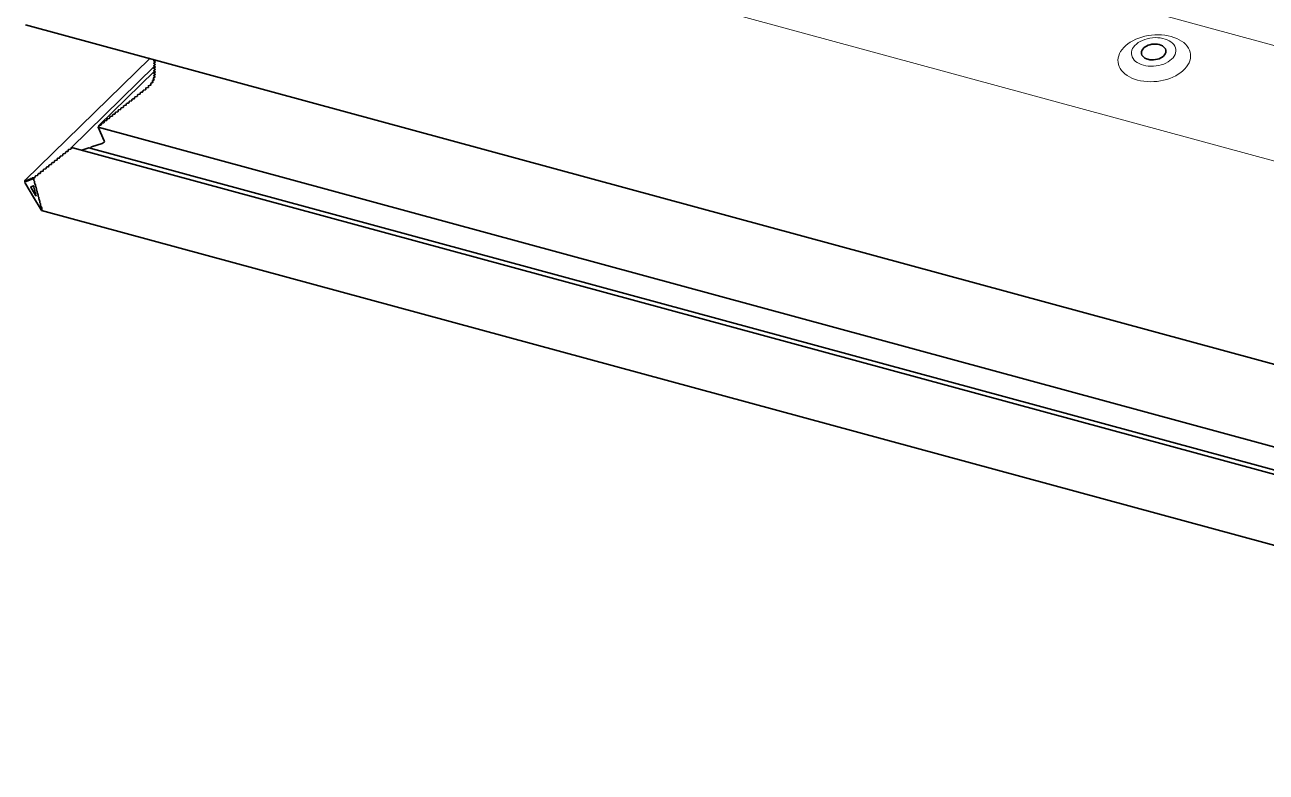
# Model space of a CAD drawing. Header units: millimetres. Extents: x -435 to 27166, y -19117 to 26500.
# Drawn here: x 24328.1 to 24449.3, y 19424.2 to 19497.1 of the extents above; entities that cross this region are included whole.
import ezdxf

# ---------------------------------------------------------------- set-up
doc = ezdxf.new("R2010")
doc.units = ezdxf.units.MM
doc.layers.add('Daglichtkoepel_Bitumen-P1-v1DWG_dwg', color=8, linetype='Continuous', lineweight=13)

# ---------------------------------------------------------------- blocks, each defined once
blk = doc.blocks.new('Daglichtkoepel_Bitumen-P1-v1DWG_dwg-3211646-Details Appartement')
at = {"color": 90, "lineweight": 35}
for p, q in [((7382.5, 32846.8), (12560.1, 31439.7)), ((7690.6, 32763.1), (7381.3, 32461.3)), ((7495.3, 32542), (7702.3, 32744)), ((7702.3, 32731.6), (7564.3, 32597)), ((7702.5, 32759.9), (7701.1, 32758.5)), ((7704.1, 32755.2), (7701.1, 32752.3)), ((7704.1, 32749), (7701.1, 32746.1)), ((7704.1, 32742.9), (7701.1, 32740)), ((7704.1, 32736.7), (7701.1, 32733.8)), ((7701.3, 32712), (7697.6, 32708.4)), ((7703.6, 32718.3), (7700.2, 32715)), ((7704.1, 32730.6), (7701.1, 32727.7)), ((7704.1, 32724.4), (7701.1, 32721.5)), ((12583.6, 31160.3), (7499.8, 32541.9)), ((7383.8, 32458.5), (7382.7, 32460.3)), ((7384.2, 32460.8), (7384.2, 32458.7)), ((7385.9, 32459.3), (7384.9, 32461.1)), ((7386.4, 32461.7), (7386.4, 32459.5)), ((7388, 32460.1), (7387, 32461.9)), ((7388.5, 32462.5), (7388.5, 32460.3)), ((7390.2, 32461), (7389.1, 32462.7)), ((7390.6, 32463.3), (7390.6, 32461.1)), ((7392.3, 32461.8), (7391.2, 32463.5)), ((7392.7, 32464.1), (7392.7, 32461.9)), ((7394.4, 32462.6), (7393.4, 32464.4)), ((7394.8, 32464.9), (7394.8, 32462.8)), ((7396.5, 32463.4), (7395.5, 32465.2)), ((7397, 32465.7), (7397, 32463.6)), ((7398.7, 32464.2), (7397.6, 32466)), ((7399.1, 32466.6), (7399.1, 32464.4)), ((7400.8, 32465), (7399.7, 32466.8)), ((7401.2, 32467.4), (7401.2, 32465.2)), ((7403, 32462.2), (7403, 32464.4)), ((7404.5, 32458.9), (7403.4, 32460.6)), ((7405.1, 32454.3), (7405.1, 32456.5)), ((7406.6, 32451), (7405.6, 32452.7)), ((7407.3, 32446.4), (7407.3, 32448.6)), ((7408.7, 32443.1), (7407.7, 32444.8)), ((7409.4, 32438.5), (7409.4, 32440.7)), ((7410.9, 32435.2), (7409.8, 32437)), ((7411.5, 32430.6), (7411.5, 32432.8)), ((7413, 32427.3), (7411.9, 32429.1)), ((7413.6, 32422.8), (7413.6, 32424.9)), ((7415.1, 32419.4), (7414, 32421.2)), ((7415.7, 32414.9), (7415.7, 32417)), ((7417.2, 32411.5), (7416.2, 32413.3)), ((7417.9, 32407), (7417.9, 32409.1)), ((7419.4, 32403.6), (7418.3, 32405.4)), ((7420, 32399.1), (7420, 32401.3)), ((7421.5, 32395.7), (7420.4, 32397.5)), ((7422.4, 32386.6), (12548.2, 30993.6))]:
    blk.add_line(p, q, dxfattribs=at)
at = {"color": 250, "lineweight": 13}
for p, q in [((7381.5, 32461.4), (7690.6, 32763.1)), ((7701.3, 32758.6), (7702.6, 32759.9)), ((7701.3, 32752.4), (7704.1, 32755.2)), ((7701.3, 32746.3), (7704.1, 32749)), ((7701.3, 32740.1), (7704.1, 32742.9)), ((7701.3, 32734), (7704.1, 32736.7)), ((7703.7, 32754.4), (7703.9, 32754.6)), ((7703.7, 32748.2), (7703.9, 32748.4)), ((7703.7, 32742.1), (7703.9, 32742.3)), ((7703.7, 32735.9), (7703.9, 32736.1)), ((7697.6, 32703.7), (7698.5, 32704.5)), ((7698.2, 32708.8), (7701.4, 32711.9)), ((7700.6, 32715.3), (7703.6, 32718.3)), ((7701.2, 32710.4), (7701.9, 32711)), ((7701.3, 32727.8), (7704.1, 32730.6)), ((7701.3, 32721.7), (7704.1, 32724.4)), ((7703.2, 32717.1), (7703.6, 32717.5)), ((7703.7, 32729.7), (7703.9, 32729.9)), ((7703.7, 32723.6), (7703.9, 32723.8)), ((7658.6, 32669.1), (7660, 32670.5)), ((7665.5, 32674.6), (7666.9, 32675.9)), ((7672.4, 32680), (7673.7, 32681.4)), ((7679.2, 32685.5), (7680.6, 32686.8)), ((7686.2, 32691.1), (7687.5, 32692.3)), ((7692.6, 32697.2), (7693.7, 32698.3)), ((7624.3, 32641.9), (7625.7, 32643.3)), ((7631.2, 32647.4), (7632.5, 32648.7)), ((7638, 32652.8), (7639.4, 32654.1)), ((7644.9, 32658.3), (7646.3, 32659.6)), ((7651.8, 32663.7), (7653.1, 32665)), ((7583.1, 32609.2), (7584.5, 32610.6)), ((7590, 32614.7), (7591.4, 32616)), ((7596.9, 32620.1), (7598.2, 32621.5)), ((7603.7, 32625.6), (7605.1, 32626.9)), ((7610.6, 32631), (7612, 32632.4)), ((7617.4, 32636.5), (7618.8, 32637.8)), ((7569.4, 32598.3), (7570.8, 32599.7)), ((7576.3, 32603.8), (7577.6, 32605.1)), ((7466.4, 32516.6), (7467.8, 32518)), ((7473.3, 32522.1), (7474.7, 32523.4)), ((7480.2, 32527.5), (7481.5, 32528.9)), ((7487, 32533), (7488.4, 32534.3)), ((7493.9, 32538.4), (7495.3, 32539.8)), ((7425.3, 32483.9), (7426.6, 32485.3)), ((7432.1, 32489.4), (7433.5, 32490.7)), ((7439, 32494.8), (7440.4, 32496.2)), ((7445.9, 32500.3), (7447.2, 32501.6)), ((7452.7, 32505.7), (7454.1, 32507.1)), ((7459.6, 32511.2), (7461, 32512.5)), ((7383.8, 32458.5), (7384.2, 32458.9)), ((7385.9, 32459.3), (7386.4, 32459.7)), ((7388, 32460.1), (7388.5, 32460.5)), ((7390.2, 32461), (7390.6, 32461.4)), ((7392.3, 32461.8), (7392.7, 32462.2)), ((7394.4, 32462.6), (7394.8, 32463)), ((7396.5, 32463.4), (7397, 32463.8)), ((7398.7, 32464.2), (7399.1, 32464.6)), ((7400.8, 32465), (7401.2, 32465.5)), ((7404.7, 32467.6), (7406, 32468.9)), ((7411.5, 32473), (7412.9, 32474.4)), ((7418.4, 32478.5), (7419.8, 32479.8))]:
    blk.add_line(p, q, dxfattribs=at)
at = {"color": 90, "lineweight": 35, "flags": 128}
for points in [[(7539.8, 32541.9), (7544, 32541.1), (7539.8, 32541.9), (12571.2, 31174.5), (15226.3, 33765.9), (15252.5, 33765.6), (15226.3, 33765.9), (15222.1, 33763.7), (15219.6, 33765.9), (15193.1, 33766.2), (15219.6, 33765.9), (15222.1, 33763.7), (15226.3, 33765.9)], [(7703.5, 32718.3), (7699.3, 32714.3), (7699.3, 32714.2), (7699.3, 32714.3), (7699.8, 32714.3), (7699.3, 32714.3)], [(7700.6, 32720.6), (7700.6, 32720.6), (7700.7, 32720.7)], [(7700.8, 32720.6), (7700.6, 32720.6), (7700.6, 32720.6), (7700.7, 32720.6), (7700.6, 32720.6)], [(7681.2, 32689.8), (7680.7, 32690), (7681.2, 32689.8), (7681, 32689.6)], [(7687.7, 32695.3), (7687.8, 32695.4), (7687.2, 32695.6), (7687.9, 32695.4), (7687.2, 32695.6), (7687.8, 32695.4)], [(7563.9, 32594.3), (7562.4, 32592.9), (7562.5, 32592.9), (7562.4, 32592.9), (7577.8, 32559)], [(12564.3, 31233.9), (12559.5, 31205), (12564.2, 31233.5), (7562.4, 32592.9), (7577.8, 32559)], [(7381.5, 32461.4), (7382, 32461.6), (7382.3, 32460.6)], [(7402.4, 32466.7), (7402.1, 32467.2), (7404.7, 32467.6), (7402.1, 32467.2), (7401.8, 32467.6)], [(7383, 32451.5), (7402.1, 32419.7), (7421.2, 32387.9)], [(7395.8, 32445.4), (7402.1, 32447.8), (7408.4, 32424.5)], [(7407.9, 32423.1), (7402.1, 32432.7), (7396.3, 32442.4)], [(7421.9, 32394.6), (7422.2, 32394.7), (7422.7, 32392.8)]]:
    blk.add_lwpolyline(points, dxfattribs=at)
at = {"color": 250, "lineweight": 13, "flags": 128}
for points in [[(7744.5, 33252.5), (12398.7, 31987.6), (12235.6, 32318.4), (8272.2, 33395.5)], [(12564.2, 31233.5), (7562.5, 32592.9), (7563.9, 32594.2)]]:
    blk.add_lwpolyline(points, dxfattribs=at)
for points in [[(10140.8, 32710), (10133.6, 32712.2), (10126.8, 32714.9), (10120.5, 32718), (10114.7, 32721.5), (10109.5, 32725.3), (10104.9, 32729.5), (10101, 32734), (10097.8, 32738.7), (10095.3, 32743.7), (10093.5, 32748.8), (10092.5, 32754), (10092.2, 32759.4), (10092.8, 32764.8), (10094.1, 32770.1), (10096.1, 32775.4), (10098.9, 32780.7), (10102.4, 32785.7), (10106.6, 32790.6), (10111.4, 32795.3), (10116.8, 32799.7), (10122.8, 32803.8), (10129.3, 32807.5), (10136.2, 32810.9), (10143.6, 32813.9), (10151.2, 32816.5), (10159.2, 32818.6), (10167.3, 32820.2), (10175.6, 32821.4), (10183.9, 32822.1), (10192.2, 32822.2), (10200.4, 32821.9), (10208.5, 32821.1), (10216.4, 32819.8), (10223.9, 32818), (10231.1, 32815.8), (10237.9, 32813.1), (10244.2, 32810), (10250, 32806.5), (10255.2, 32802.7), (10259.8, 32798.5), (10263.7, 32794), (10266.9, 32789.3), (10269.5, 32784.3), (10271.2, 32779.2), (10272.2, 32774), (10272.5, 32768.6), (10271.9, 32763.2), (10270.7, 32757.9), (10268.6, 32752.6), (10265.8, 32747.3), (10262.3, 32742.3), (10258.2, 32737.4), (10253.3, 32732.7), (10247.9, 32728.3), (10241.9, 32724.2), (10235.4, 32720.5), (10228.5, 32717.1), (10221.1, 32714.1), (10213.5, 32711.5), (10205.5, 32709.4), (10197.4, 32707.8), (10189.1, 32706.6), (10180.8, 32706), (10172.5, 32705.8), (10164.3, 32706.1), (10156.2, 32706.9), (10148.3, 32708.2)], [(10155.3, 32746.5), (10161.3, 32745.2), (10167.5, 32744.4), (10173.9, 32744), (10180.4, 32744.1), (10186.9, 32744.8), (10193.4, 32745.9), (10199.6, 32747.5), (10205.6, 32749.5), (10211.2, 32752), (10216.4, 32754.8), (10221.1, 32758), (10225.3, 32761.5), (10228.8, 32765.3), (10231.6, 32769.3), (10233.7, 32773.4), (10235.1, 32777.5), (10235.7, 32781.8), (10235.6, 32785.9), (10234.6, 32790), (10232.9, 32794), (10230.5, 32797.7), (10227.4, 32801.2), (10223.6, 32804.4), (10219.3, 32807.2), (10214.3, 32809.7), (10208.9, 32811.7), (10203.2, 32813.3), (10197.1, 32814.4), (10190.7, 32815), (10184.2, 32815.1), (10177.7, 32814.7), (10171.2, 32813.8), (10164.9, 32812.5), (10158.8, 32810.6), (10153, 32808.4), (10147.5, 32805.7), (10142.6, 32802.7), (10138.1, 32799.3), (10134.3, 32795.7), (10131.1, 32791.8), (10128.6, 32787.8), (10126.9, 32783.7), (10125.9, 32779.4), (10125.7, 32775.2), (10126.2, 32771.1), (10127.5, 32767.1), (10129.6, 32763.2), (10132.4, 32759.6), (10135.8, 32756.3), (10139.9, 32753.2), (10144.6, 32750.6), (10149.7, 32748.4)]]:
    blk.add_lwpolyline(points, close=True, dxfattribs=at)
at = {"color": 90, "lineweight": 35, "flags": 128}
for points in [[(10166.7, 32761.3), (10171.1, 32760.4), (10175.7, 32760), (10180.5, 32760), (10185.2, 32760.5), (10189.9, 32761.5), (10194.3, 32762.9), (10198.4, 32764.8), (10202, 32767), (10205.1, 32769.5), (10207.7, 32772.2), (10209.5, 32775.2), (10210.7, 32778.2), (10211.1, 32781.3), (10210.7, 32784.3), (10209.7, 32787.2), (10207.9, 32790), (10205.4, 32792.4), (10202.4, 32794.6), (10198.8, 32796.4), (10194.7, 32797.8), (10190.3, 32798.7), (10185.7, 32799.1), (10181, 32799.1), (10176.2, 32798.6), (10171.6, 32797.6), (10167.1, 32796.2), (10163, 32794.3), (10159.4, 32792.1), (10156.3, 32789.6), (10153.7, 32786.9), (10151.9, 32783.9), (10150.7, 32780.9), (10150.3, 32777.8), (10150.7, 32774.8), (10151.7, 32771.9), (10153.5, 32769.1), (10156, 32766.6), (10159.1, 32764.5), (10162.7, 32762.7)], [(7701.3, 32758.6), (7702.8, 32759.8)], [(7703.7, 32755.6), (7701.3, 32756.8)], [(7701.3, 32752.4), (7703.7, 32754.4)], [(7703.7, 32749.4), (7701.3, 32750.6)], [(7701.3, 32746.3), (7703.7, 32748.2)], [(7703.7, 32743.3), (7701.3, 32744.4)], [(7701.3, 32740.1), (7703.7, 32742.1)], [(7703.7, 32737.1), (7701.3, 32738.3)], [(7701.3, 32734), (7703.7, 32735.9)], [(7703.7, 32731), (7701.3, 32732.1)], [(7692.5, 32701.6), (7693.3, 32701.5)], [(7693.6, 32698.4), (7692.9, 32700.4)], [(7694.4, 32702.4), (7697.6, 32703.7)], [(7698.4, 32704.9), (7697.2, 32706.8)], [(7698.2, 32708.8), (7701.2, 32710.4)], [(7701.7, 32711.7), (7700, 32713.3)], [(7700.6, 32715.3), (7703.2, 32717.1)], [(7701.3, 32727.8), (7703.7, 32729.7)], [(7703.7, 32724.8), (7701.3, 32726)], [(7701.3, 32721.7), (7703.7, 32723.6)], [(7703.4, 32718.4), (7701.3, 32719.7)], [(7660, 32670.2), (7660, 32672.4)], [(7662.1, 32674), (7665.5, 32674.6)], [(7666.9, 32675.7), (7666.9, 32677.9)], [(7668.9, 32679.5), (7672.4, 32680)], [(7673.7, 32681.1), (7673.7, 32683.3)], [(7675.8, 32684.9), (7679.2, 32685.5)], [(7680.6, 32686.6), (7680.6, 32688.8)], [(7682.8, 32690.4), (7686.2, 32691.1)], [(7687.5, 32692.2), (7687.3, 32694.3)], [(7689.2, 32696.2), (7692.6, 32697.2)], [(7618.8, 32637.6), (7618.8, 32639.7)], [(7620.9, 32641.4), (7624.3, 32641.9)], [(7625.7, 32643), (7625.7, 32645.2)], [(7627.7, 32646.8), (7631.2, 32647.4)], [(7632.5, 32648.4), (7632.5, 32650.6)], [(7634.6, 32652.3), (7638, 32652.8)], [(7639.4, 32653.9), (7639.4, 32656.1)], [(7641.5, 32657.7), (7644.9, 32658.3)], [(7646.3, 32659.3), (7646.3, 32661.5)], [(7648.3, 32663.2), (7651.8, 32663.7)], [(7653.1, 32664.8), (7653.1, 32667)], [(7655.2, 32668.6), (7658.6, 32669.1)], [(7579.7, 32608.7), (7583.1, 32609.2)], [(7584.5, 32610.3), (7584.5, 32612.5)], [(7586.6, 32614.1), (7590, 32614.7)], [(7591.4, 32615.8), (7591.4, 32617.9)], [(7593.4, 32619.6), (7596.9, 32620.1)], [(7598.2, 32621.2), (7598.2, 32623.4)], [(7600.3, 32625), (7603.7, 32625.6)], [(7605.1, 32626.7), (7605.1, 32628.8)], [(7607.2, 32630.5), (7610.6, 32631)], [(7612, 32632.1), (7612, 32634.3)], [(7614, 32635.9), (7617.4, 32636.5)], [(7563.9, 32594), (7563.9, 32596.2)], [(7566, 32597.8), (7569.4, 32598.3)], [(7570.8, 32599.4), (7570.8, 32601.6)], [(7572.8, 32603.2), (7576.3, 32603.8)], [(7577.6, 32604.9), (7577.6, 32607)], [(7546.4, 32544.1), (7572.9, 32552.8), (7546.4, 32544.1), (7544, 32541.1)], [(7463, 32516.1), (7466.4, 32516.6)], [(7467.8, 32517.7), (7467.8, 32519.9)], [(7469.9, 32521.5), (7473.3, 32522.1)], [(7474.7, 32523.2), (7474.7, 32525.3)], [(7476.7, 32527), (7480.2, 32527.5)], [(7481.5, 32528.6), (7481.5, 32530.8)], [(7483.6, 32532.4), (7487, 32533)], [(7488.4, 32534.1), (7488.4, 32536.2)], [(7490.5, 32537.9), (7493.9, 32538.4)], [(7495.3, 32539.5), (7495.3, 32541.7)], [(7521.8, 32536), (7539.8, 32541.9)], [(7426.6, 32485), (7426.6, 32487.2)], [(7428.7, 32488.8), (7432.1, 32489.4)], [(7433.5, 32490.5), (7433.5, 32492.7)], [(7435.6, 32494.3), (7439, 32494.8)], [(7440.4, 32495.9), (7440.4, 32498.1)], [(7442.4, 32499.7), (7445.9, 32500.3)], [(7447.2, 32501.4), (7447.2, 32503.5)], [(7449.3, 32505.2), (7452.7, 32505.7)], [(7454.1, 32506.8), (7454.1, 32509)], [(7456.2, 32510.6), (7459.6, 32511.2)], [(7461, 32512.3), (7461, 32514.4)], [(7406, 32468.7), (7406, 32470.9)], [(7408.1, 32472.5), (7411.5, 32473)], [(7412.9, 32474.1), (7412.9, 32476.3)], [(7415, 32477.9), (7418.4, 32478.5)], [(7419.8, 32479.6), (7419.8, 32481.8)], [(7421.8, 32483.4), (7425.3, 32483.9)]]:
    blk.add_lwpolyline(points, close=True, dxfattribs=at)
at = {"color": 90, "lineweight": 35}
for centre, major_axis, ratio, start_param, end_param in [((7702.7, 32757.9), (2.03, 0.53), 0.609236, 2.199364, 3.770161), ((7702.7, 32757.9), (2.03, 0.53), 0.609236, 2.199364, 3.770161), ((7702.7, 32751.8), (2.03, 0.53), 0.609236, 2.199364, 3.770161), ((7702.7, 32751.8), (2.03, 0.53), 0.609236, 2.199364, 3.770161), ((7702.7, 32745.6), (2.03, 0.53), 0.609236, 2.199364, 3.770161), ((7702.7, 32745.6), (2.03, 0.53), 0.609236, 2.199364, 3.770161), ((7702.7, 32739.4), (2.03, 0.53), 0.609236, 2.199364, 3.770161), ((7702.7, 32739.4), (2.03, 0.53), 0.609236, 2.199364, 3.770161), ((7702.7, 32733.3), (2.03, 0.53), 0.609236, 2.199364, 3.770161), ((7702.7, 32733.3), (2.03, 0.53), 0.609236, 2.199364, 3.770161), ((7702.7, 32754.8), (1.36, 0.35), 0.609236, 5.340956, 6.911753), ((7702.7, 32754.8), (1.36, 0.35), 0.609236, 5.340956, 6.911753), ((7702.7, 32748.7), (1.36, 0.35), 0.609236, 5.340956, 6.911753), ((7702.7, 32748.7), (1.36, 0.35), 0.609236, 5.340956, 6.911753), ((7702.7, 32742.5), (1.36, 0.35), 0.609236, 5.340956, 6.911753), ((7702.7, 32742.5), (1.36, 0.35), 0.609236, 5.340956, 6.911753), ((7702.7, 32736.4), (1.36, 0.35), 0.609236, 5.340956, 6.911753), ((7702.7, 32736.4), (1.36, 0.35), 0.609236, 5.340956, 6.911753), ((7702.7, 32730.2), (1.36, 0.35), 0.609236, 5.340956, 6.911753), ((7702.7, 32730.2), (1.36, 0.35), 0.609236, 5.340956, 6.911753), ((7694.9, 32701), (2.03, 0.53), 0.609236, 2.408388, 3.193786), ((7694.9, 32701), (2.03, 0.53), 0.609236, 2.408388, 3.193786), ((7695.2, 32701.3), (2.03, 0.53), 0.609236, 1.780124, 2.565523), ((7695.2, 32701.3), (2.03, 0.53), 0.609236, 1.780124, 2.565523), ((7699.1, 32707.6), (2.03, 0.53), 0.609236, 2.565523, 3.350921), ((7699.1, 32707.6), (2.03, 0.53), 0.609236, 2.565523, 3.350921), ((7699.3, 32707.9), (2.03, 0.53), 0.609236, 1.937259, 2.722658), ((7699.3, 32707.9), (2.03, 0.53), 0.609236, 1.937259, 2.722658), ((7697.1, 32704.4), (1.36, 0.35), 0.609236, 4.921717, 6.492513), ((7697.1, 32704.4), (1.36, 0.35), 0.609236, 4.921717, 6.492513), ((7701.8, 32714.2), (2.03, 0.53), 0.609236, 2.722658, 3.508056), ((7701.8, 32714.2), (2.03, 0.53), 0.609236, 2.722658, 3.508056), ((7701.9, 32714.5), (2.03, 0.53), 0.609236, 2.094394, 2.879792), ((7701.9, 32714.5), (2.03, 0.53), 0.609236, 2.094394, 2.879792), ((7702.7, 32727.1), (2.03, 0.53), 0.609236, 2.199364, 3.770161), ((7702.7, 32727.1), (2.03, 0.53), 0.609236, 2.199364, 3.770161), ((7702.7, 32721), (2.03, 0.53), 0.609236, 2.199364, 2.984762), ((7702.7, 32721), (2.03, 0.53), 0.609236, 2.199364, 2.984762), ((7702.9, 32720.8), (2.03, 0.53), 0.609236, 2.879792, 3.665191), ((7702.9, 32720.8), (2.03, 0.53), 0.609236, 2.879792, 3.665191), ((7700.5, 32711), (1.36, 0.35), 0.609236, 5.078852, 6.649648), ((7700.5, 32711), (1.36, 0.35), 0.609236, 5.078852, 6.649648), ((7702.4, 32717.6), (1.36, 0.35), 0.609236, 5.235987, 6.806783), ((7702.4, 32717.6), (1.36, 0.35), 0.609236, 5.235987, 6.806783), ((7702.7, 32724), (1.36, 0.35), 0.609236, 5.340956, 6.911753), ((7702.7, 32724), (1.36, 0.35), 0.609236, 5.340956, 6.911753), ((7658.6, 32670), (1.36, 0.35), 0.609236, 4.555558, 6.126354), ((7658.6, 32670), (1.36, 0.35), 0.609236, 4.555558, 6.126354), ((7662.1, 32672.7), (2.03, 0.53), 0.609236, 1.413965, 2.984763), ((7662.1, 32672.7), (2.03, 0.53), 0.609236, 1.413965, 2.984763), ((7665.5, 32675.5), (1.36, 0.35), 0.609236, 4.555558, 6.126354), ((7665.5, 32675.5), (1.36, 0.35), 0.609236, 4.555558, 6.126354), ((7668.9, 32678.2), (2.03, 0.53), 0.609236, 1.413965, 2.984763), ((7668.9, 32678.2), (2.03, 0.53), 0.609236, 1.413965, 2.984763), ((7672.4, 32680.9), (1.36, 0.35), 0.609236, 4.555558, 6.126354), ((7672.4, 32680.9), (1.36, 0.35), 0.609236, 4.555558, 6.126354), ((7675.8, 32683.6), (2.03, 0.53), 0.609236, 1.413965, 2.984763), ((7675.8, 32683.6), (2.03, 0.53), 0.609236, 1.413965, 2.984763), ((7679.2, 32686.4), (1.36, 0.35), 0.609236, 4.555558, 6.126354), ((7679.2, 32686.4), (1.36, 0.35), 0.609236, 4.555558, 6.126354), ((7682.7, 32689.1), (2.03, 0.53), 0.609236, 2.199364, 2.984762), ((7682.7, 32689.1), (2.03, 0.53), 0.609236, 2.199364, 2.984762), ((7682.9, 32689.1), (2.03, 0.53), 0.609236, 1.465855, 2.251253), ((7682.9, 32689.1), (2.03, 0.53), 0.609236, 1.465855, 2.251253), ((7686.1, 32691.9), (1.36, 0.35), 0.609236, 4.607447, 6.178244), ((7686.1, 32691.9), (1.36, 0.35), 0.609236, 4.607447, 6.178244), ((7689.4, 32694.7), (2.03, 0.53), 0.609236, 2.251253, 3.036651), ((7689.4, 32694.7), (2.03, 0.53), 0.609236, 2.251253, 3.036651), ((7689.7, 32695), (2.03, 0.53), 0.609236, 1.62299, 2.408388), ((7689.7, 32695), (2.03, 0.53), 0.609236, 1.62299, 2.408388), ((7692.3, 32698), (1.36, 0.35), 0.609236, 4.764582, 6.335379), ((7692.3, 32698), (1.36, 0.35), 0.609236, 4.764582, 6.335379), ((7620.9, 32640.1), (2.03, 0.53), 0.609236, 1.413965, 2.984763), ((7620.9, 32640.1), (2.03, 0.53), 0.609236, 1.413965, 2.984763), ((7624.3, 32642.8), (1.36, 0.35), 0.609236, 4.555558, 6.126354), ((7624.3, 32642.8), (1.36, 0.35), 0.609236, 4.555558, 6.126354), ((7627.7, 32645.5), (2.03, 0.53), 0.609236, 1.413965, 2.984763), ((7627.7, 32645.5), (2.03, 0.53), 0.609236, 1.413965, 2.984763), ((7631.2, 32648.2), (1.36, 0.35), 0.609236, 4.555558, 6.126354), ((7631.2, 32648.2), (1.36, 0.35), 0.609236, 4.555558, 6.126354), ((7634.6, 32651), (2.03, 0.53), 0.609236, 1.413965, 2.984763), ((7634.6, 32651), (2.03, 0.53), 0.609236, 1.413965, 2.984763), ((7638, 32653.7), (1.36, 0.35), 0.609236, 4.555558, 6.126354), ((7638, 32653.7), (1.36, 0.35), 0.609236, 4.555558, 6.126354), ((7641.5, 32656.4), (2.03, 0.53), 0.609236, 1.413965, 2.984763), ((7641.5, 32656.4), (2.03, 0.53), 0.609236, 1.413965, 2.984763), ((7644.9, 32659.1), (1.36, 0.35), 0.609236, 4.555558, 6.126354), ((7644.9, 32659.1), (1.36, 0.35), 0.609236, 4.555558, 6.126354), ((7648.3, 32661.8), (2.03, 0.53), 0.609236, 1.413965, 2.984763), ((7648.3, 32661.8), (2.03, 0.53), 0.609236, 1.413965, 2.984763), ((7651.8, 32664.6), (1.36, 0.35), 0.609236, 4.555558, 6.126354), ((7651.8, 32664.6), (1.36, 0.35), 0.609236, 4.555558, 6.126354), ((7655.2, 32667.3), (2.03, 0.53), 0.609236, 1.413965, 2.984763), ((7655.2, 32667.3), (2.03, 0.53), 0.609236, 1.413965, 2.984763), ((7579.7, 32607.4), (2.03, 0.53), 0.609236, 1.413965, 2.984763), ((7579.7, 32607.4), (2.03, 0.53), 0.609236, 1.413965, 2.984763), ((7583.1, 32610.1), (1.36, 0.35), 0.609236, 4.555558, 6.126354), ((7583.1, 32610.1), (1.36, 0.35), 0.609236, 4.555558, 6.126354), ((7586.6, 32612.8), (2.03, 0.53), 0.609236, 1.413965, 2.984763), ((7586.6, 32612.8), (2.03, 0.53), 0.609236, 1.413965, 2.984763), ((7590, 32615.5), (1.36, 0.35), 0.609236, 4.555558, 6.126354), ((7590, 32615.5), (1.36, 0.35), 0.609236, 4.555558, 6.126354), ((7593.4, 32618.3), (2.03, 0.53), 0.609236, 1.413965, 2.984763), ((7593.4, 32618.3), (2.03, 0.53), 0.609236, 1.413965, 2.984763), ((7596.9, 32621), (1.36, 0.35), 0.609236, 4.555558, 6.126354), ((7596.9, 32621), (1.36, 0.35), 0.609236, 4.555558, 6.126354), ((7600.3, 32623.7), (2.03, 0.53), 0.609236, 1.413965, 2.984763), ((7600.3, 32623.7), (2.03, 0.53), 0.609236, 1.413965, 2.984763), ((7603.7, 32626.4), (1.36, 0.35), 0.609236, 4.555558, 6.126354), ((7603.7, 32626.4), (1.36, 0.35), 0.609236, 4.555558, 6.126354), ((7607.2, 32629.2), (2.03, 0.53), 0.609236, 1.413965, 2.984763), ((7607.2, 32629.2), (2.03, 0.53), 0.609236, 1.413965, 2.984763), ((7610.6, 32631.9), (1.36, 0.35), 0.609236, 4.555558, 6.126354), ((7610.6, 32631.9), (1.36, 0.35), 0.609236, 4.555558, 6.126354), ((7614, 32634.6), (2.03, 0.53), 0.609236, 1.413965, 2.984763), ((7614, 32634.6), (2.03, 0.53), 0.609236, 1.413965, 2.984763), ((7617.4, 32637.3), (1.36, 0.35), 0.609236, 4.555558, 6.126354), ((7617.4, 32637.3), (1.36, 0.35), 0.609236, 4.555558, 6.126354), ((7562.5, 32593.8), (1.36, 0.35), 0.609236, 4.555558, 6.126354), ((7562.5, 32593.8), (1.36, 0.35), 0.609236, 4.555558, 6.126354), ((7566, 32596.5), (2.03, 0.53), 0.609236, 1.413965, 2.984763), ((7566, 32596.5), (2.03, 0.53), 0.609236, 1.413965, 2.984763), ((7569.4, 32599.2), (1.36, 0.35), 0.609236, 4.555558, 6.126354), ((7569.4, 32599.2), (1.36, 0.35), 0.609236, 4.555558, 6.126354), ((7572.8, 32601.9), (2.03, 0.53), 0.609236, 1.413965, 2.984763), ((7572.8, 32601.9), (2.03, 0.53), 0.609236, 1.413965, 2.984763), ((7576.3, 32604.7), (1.36, 0.35), 0.609236, 4.555558, 6.126354), ((7576.3, 32604.7), (1.36, 0.35), 0.609236, 4.555558, 6.126354), ((7571.2, 32556.8), (6.78, 1.76), 0.609236, 4.817358, 6.388154), ((7571.2, 32556.8), (6.78, 1.76), 0.609236, 4.817358, 6.388154), ((7463, 32514.8), (2.03, 0.53), 0.609236, 1.413965, 2.984763), ((7463, 32514.8), (2.03, 0.53), 0.609236, 1.413965, 2.984763), ((7466.4, 32517.5), (1.36, 0.35), 0.609236, 4.555558, 6.126354), ((7466.4, 32517.5), (1.36, 0.35), 0.609236, 4.555558, 6.126354), ((7469.9, 32520.2), (2.03, 0.53), 0.609236, 1.413965, 2.984763), ((7469.9, 32520.2), (2.03, 0.53), 0.609236, 1.413965, 2.984763), ((7473.3, 32522.9), (1.36, 0.35), 0.609236, 4.555558, 6.126354), ((7473.3, 32522.9), (1.36, 0.35), 0.609236, 4.555558, 6.126354), ((7476.7, 32525.7), (2.03, 0.53), 0.609236, 1.413965, 2.984763), ((7476.7, 32525.7), (2.03, 0.53), 0.609236, 1.413965, 2.984763), ((7480.2, 32528.4), (1.36, 0.35), 0.609236, 4.555558, 6.126354), ((7480.2, 32528.4), (1.36, 0.35), 0.609236, 4.555558, 6.126354), ((7483.6, 32531.1), (2.03, 0.53), 0.609236, 1.413965, 2.984763), ((7483.6, 32531.1), (2.03, 0.53), 0.609236, 1.413965, 2.984763), ((7487, 32533.8), (1.36, 0.35), 0.609236, 4.555558, 6.126354), ((7487, 32533.8), (1.36, 0.35), 0.609236, 4.555558, 6.126354), ((7490.5, 32536.6), (2.03, 0.53), 0.609236, 1.413965, 2.984763), ((7490.5, 32536.6), (2.03, 0.53), 0.609236, 1.413965, 2.984763), ((7493.9, 32539.3), (1.36, 0.35), 0.609236, 4.555558, 6.126354), ((7493.9, 32539.3), (1.36, 0.35), 0.609236, 4.555558, 6.126354), ((7496, 32537.7), (6.78, 1.76), 0.609236, 0.817209, 1.511983), ((7496, 32537.7), (6.78, 1.76), 0.609236, 0.817209, 1.511983), ((7497.3, 32542), (2.03, 0.53), 0.609236, 2.774551, 2.984763), ((7497.3, 32542), (2.03, 0.53), 0.609236, 2.774551, 2.984763), ((7425.3, 32484.8), (1.36, 0.35), 0.609236, 4.555558, 6.126354), ((7425.3, 32484.8), (1.36, 0.35), 0.609236, 4.555558, 6.126354), ((7428.7, 32487.5), (2.03, 0.53), 0.609236, 1.413965, 2.984763), ((7428.7, 32487.5), (2.03, 0.53), 0.609236, 1.413965, 2.984763), ((7432.1, 32490.3), (1.36, 0.35), 0.609236, 4.555558, 6.126354), ((7432.1, 32490.3), (1.36, 0.35), 0.609236, 4.555558, 6.126354), ((7435.6, 32493), (2.03, 0.53), 0.609236, 1.413965, 2.984763), ((7435.6, 32493), (2.03, 0.53), 0.609236, 1.413965, 2.984763), ((7439, 32495.7), (1.36, 0.35), 0.609236, 4.555558, 6.126354), ((7439, 32495.7), (1.36, 0.35), 0.609236, 4.555558, 6.126354), ((7442.4, 32498.4), (2.03, 0.53), 0.609236, 1.413965, 2.984763), ((7442.4, 32498.4), (2.03, 0.53), 0.609236, 1.413965, 2.984763), ((7445.9, 32501.2), (1.36, 0.35), 0.609236, 4.555558, 6.126354), ((7445.9, 32501.2), (1.36, 0.35), 0.609236, 4.555558, 6.126354), ((7449.3, 32503.9), (2.03, 0.53), 0.609236, 1.413965, 2.984763), ((7449.3, 32503.9), (2.03, 0.53), 0.609236, 1.413965, 2.984763), ((7452.7, 32506.6), (1.36, 0.35), 0.609236, 4.555558, 6.126354), ((7452.7, 32506.6), (1.36, 0.35), 0.609236, 4.555558, 6.126354), ((7456.2, 32509.3), (2.03, 0.53), 0.609236, 1.413965, 2.984763), ((7456.2, 32509.3), (2.03, 0.53), 0.609236, 1.413965, 2.984763), ((7459.6, 32512), (1.36, 0.35), 0.609236, 4.555558, 6.126354), ((7459.6, 32512), (1.36, 0.35), 0.609236, 4.555558, 6.126354), ((7383, 32455.8), (-1.45, 5.59), 0.276616, 0.031811, 2.388006), ((7382.7, 32459), (-0.44, 1.68), 0.276616, 5.529598, 6.314996), ((7383.8, 32459.4), (-0.29, 1.12), 0.276616, 2.388006, 3.958802), ((7384.9, 32459.8), (-0.44, 1.68), 0.276616, 5.529598, 7.100396), ((7385.9, 32460.2), (-0.29, 1.12), 0.276616, 2.388006, 3.958802), ((7387, 32460.6), (-0.44, 1.68), 0.276616, 5.529598, 7.100396), ((7388, 32461), (-0.29, 1.12), 0.276616, 2.388006, 3.958802), ((7389.1, 32461.4), (-0.44, 1.68), 0.276616, 5.529598, 7.100396), ((7390.2, 32461.8), (-0.29, 1.12), 0.276616, 2.388006, 3.958802), ((7391.2, 32462.2), (-0.44, 1.68), 0.276616, 5.529598, 7.100396), ((7392.3, 32462.6), (-0.29, 1.12), 0.276616, 2.388006, 3.958802), ((7393.4, 32463.1), (-0.44, 1.68), 0.276616, 5.529598, 7.100396), ((7394.4, 32463.5), (-0.29, 1.12), 0.276616, 2.388006, 3.958802), ((7395.5, 32463.9), (-0.44, 1.68), 0.276616, 5.529598, 7.100396), ((7396.5, 32464.3), (-0.29, 1.12), 0.276616, 2.388006, 3.958802), ((7397.6, 32464.7), (-0.44, 1.68), 0.276616, 5.529598, 7.100396), ((7398.7, 32465.1), (-0.29, 1.12), 0.276616, 2.388006, 3.958802), ((7399.7, 32465.5), (-0.44, 1.68), 0.276616, 5.529598, 7.100396), ((7400.8, 32465.9), (-0.29, 1.12), 0.276616, 2.388006, 3.958802), ((7401.8, 32466.3), (-0.44, 1.68), 0.276616, 5.529598, 7.100396), ((7402.4, 32465.4), (-0.44, 1.68), 0.276616, 3.958801, 5.529598), ((7403.4, 32461.5), (-0.29, 1.12), 0.276616, 0.817209, 2.388006), ((7404.5, 32457.5), (-0.44, 1.68), 0.276616, 3.958801, 5.529598), ((7404.7, 32468.5), (1.36, 0.35), 0.609236, 4.555558, 6.126354), ((7404.7, 32468.5), (1.36, 0.35), 0.609236, 4.555558, 6.126354), ((7405.6, 32453.6), (-0.29, 1.12), 0.276616, 0.817209, 2.388006), ((7408.1, 32471.2), (2.03, 0.53), 0.609236, 1.413965, 2.984763), ((7408.1, 32471.2), (2.03, 0.53), 0.609236, 1.413965, 2.984763), ((7411.5, 32473.9), (1.36, 0.35), 0.609236, 4.555558, 6.126354), ((7411.5, 32473.9), (1.36, 0.35), 0.609236, 4.555558, 6.126354), ((7415, 32476.6), (2.03, 0.53), 0.609236, 1.413965, 2.984763), ((7415, 32476.6), (2.03, 0.53), 0.609236, 1.413965, 2.984763), ((7418.4, 32479.4), (1.36, 0.35), 0.609236, 4.555558, 6.126354), ((7418.4, 32479.4), (1.36, 0.35), 0.609236, 4.555558, 6.126354), ((7421.8, 32482.1), (2.03, 0.53), 0.609236, 1.413965, 2.984763), ((7421.8, 32482.1), (2.03, 0.53), 0.609236, 1.413965, 2.984763), ((7396.3, 32443.7), (-0.44, 1.68), 0.276616, 0.031811, 2.388006), ((7406.6, 32449.7), (-0.44, 1.68), 0.276616, 3.958801, 5.529598), ((7407.7, 32445.7), (-0.29, 1.12), 0.276616, 0.817209, 2.388006), ((7407.9, 32424.4), (-0.44, 1.68), 0.276616, 2.388006, 4.7442), ((7408.7, 32441.8), (-0.44, 1.68), 0.276616, 3.958801, 5.529598), ((7409.8, 32437.8), (-0.29, 1.12), 0.276616, 0.817209, 2.388006), ((7410.9, 32433.9), (-0.44, 1.68), 0.276616, 3.958801, 5.529598), ((7411.9, 32429.9), (-0.29, 1.12), 0.276616, 0.817209, 2.388006), ((7413, 32426), (-0.44, 1.68), 0.276616, 3.958801, 5.529598), ((7414, 32422), (-0.29, 1.12), 0.276616, 0.817209, 2.388006), ((7415.1, 32418.1), (-0.44, 1.68), 0.276616, 3.958801, 5.529598), ((7416.2, 32414.2), (-0.29, 1.12), 0.276616, 0.817209, 2.388006), ((7417.2, 32410.2), (-0.44, 1.68), 0.276616, 3.958801, 5.529598), ((7418.3, 32406.3), (-0.29, 1.12), 0.276616, 0.817209, 2.388006), ((7419.4, 32402.3), (-0.44, 1.68), 0.276616, 3.958801, 5.529598), ((7420.4, 32398.4), (-0.29, 1.12), 0.276616, 0.817209, 2.388006), ((7421.2, 32392.2), (-1.45, 5.59), 0.276616, 2.388006, 4.7442), ((7421.5, 32394.4), (-0.44, 1.68), 0.276616, 4.7442, 5.529598)]:
    blk.add_ellipse(centre, major_axis=major_axis, ratio=ratio, start_param=start_param, end_param=end_param, dxfattribs=at)
at = {"color": 250, "lineweight": 13}
blk.add_open_spline([(11802.5, 32752.8), (11792.2, 32756.3), (11770.6, 32763.5), (11736.9, 32774.4), (11700.4, 32785.8), (11661.1, 32797.8), (11621.7, 32809.6), (11583.2, 32820.9), (11546.6, 32831.7), (11515.2, 32840.9), (11488.8, 32848.7), (11467.5, 32854.9), (11446.5, 32861.1), (11426.3, 32866.9), (11406.5, 32872.9), (11387.7, 32878.7), (11369.1, 32884.5), (11350, 32890.6), (11328.6, 32897.6), (11306.7, 32904.7), (11286.9, 32911), (11271, 32916.2), (11258.8, 32920.1), (11246.2, 32924.1), (11232.1, 32928.5), (11215, 32933.7), (11197.7, 32939), (11180.2, 32944.3), (11163.7, 32949.2), (11148.3, 32953.7), (11134.1, 32957.8), (11119.7, 32962), (11105.2, 32966.2), (11090.5, 32970.4), (11076.7, 32974.3), (11052.6, 32981), (11016.5, 32991), (10965.7, 33004.7), (10917.2, 33017.5), (10872.2, 33029.2), (10831.6, 33039.7), (10788.9, 33050.6), (10743.7, 33062.1), (10696.2, 33074.1), (10645.3, 33086.9), (10593.7, 33100), (10543.4, 33112.9), (10497.5, 33124.7), (10458.3, 33134.8), (10425.3, 33143.4), (10398.1, 33150.6), (10373.6, 33157.1), (10351, 33163.1), (10325.7, 33170.1), (10295.1, 33178.6), (10257.8, 33189.1), (10220.7, 33199.7), (10184.6, 33210), (10150.4, 33219.8), (10113.9, 33230.4), (10075, 33241.6), (10034.1, 33253.5), (9993, 33265.5), (9942.8, 33280.2), (9885.8, 33296.6), (9822.7, 33314.6), (9774.5, 33328.2), (9739.9, 33337.8), (9717.5, 33344), (9696.1, 33349.8), (9675.6, 33355.4), (9656, 33360.6), (9634.4, 33366.3), (9595.7, 33376.4), (9540.5, 33390.4), (9471.8, 33407), (9395.7, 33424), (9313.7, 33442.1), (9226.9, 33463.5), (9143.2, 33484.2), (9060.2, 33505.7), (8976.5, 33525.9), (8920.1, 33537.9), (8891.9, 33543.9)], degree=3, knots=[0, 0, 0, 0, 0.010835, 0.022591, 0.035268, 0.048867, 0.063388, 0.076177, 0.08876, 0.101344, 0.108726, 0.116108, 0.123491, 0.130492, 0.136995, 0.144069, 0.15003, 0.156344, 0.164077, 0.172385, 0.179267, 0.184721, 0.189043, 0.191975, 0.197831, 0.203759, 0.209757, 0.215825, 0.221965, 0.226839, 0.231757, 0.236718, 0.241724, 0.246773, 0.251867, 0.256032, 0.271685, 0.289124, 0.30835, 0.321515, 0.335404, 0.350017, 0.365354, 0.381733, 0.398773, 0.417476, 0.434685, 0.450399, 0.46462, 0.474921, 0.484266, 0.492655, 0.500089, 0.507545, 0.518755, 0.531605, 0.546095, 0.557119, 0.568933, 0.581537, 0.594932, 0.609117, 0.623933, 0.637539, 0.661102, 0.682879, 0.70287, 0.71089, 0.718582, 0.725947, 0.732983, 0.739691, 0.74608, 0.755173, 0.779462, 0.802701, 0.825459, 0.857003, 0.886081, 0.914392, 0.942752, 0.971319, 1, 1, 1, 1], dxfattribs=at)

msp = doc.modelspace()

# ---------------------------------------------------------------- block references
at = {"layer": 'Daglichtkoepel_Bitumen-P1-v1DWG_dwg', "color": 250, "xscale": 0.0393700796202811, "yscale": 0.0393700796202811, "zscale": 0.0393700796202811}
msp.add_blockref('Daglichtkoepel_Bitumen-P1-v1DWG_dwg-3211646-Details Appartement', (24037.5, 18203.96), dxfattribs=at)

doc.saveas('drawing.dxf')
